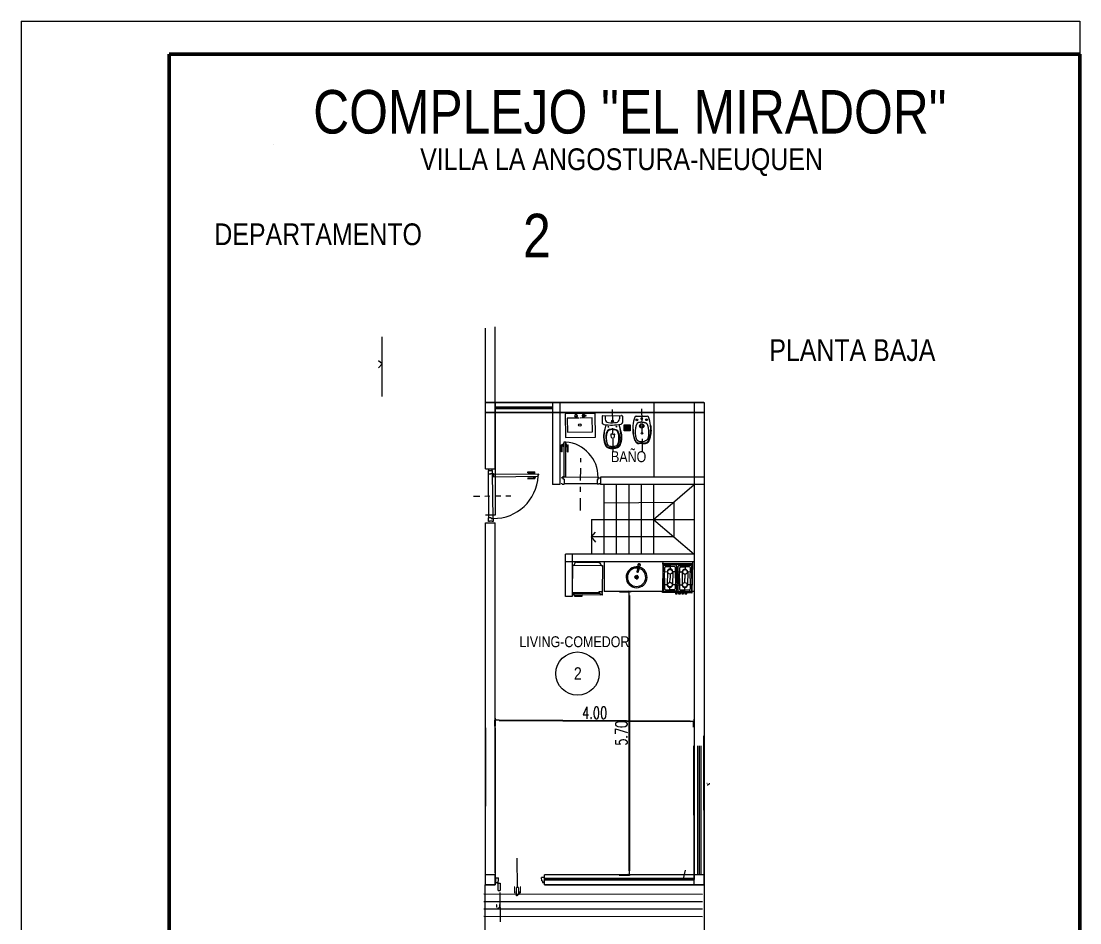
# Model space of a CAD drawing. Header units: millimetres. Extents: x 4525 to 9082, y 179 to 563.
# Drawn here: x 5204.74 to 5226.04, y 500.74 to 518.87 of the extents above; entities that cross this region are included whole.
import ezdxf

# ---------------------------------------------------------------- set-up
doc = ezdxf.new("R2010")
doc.units = ezdxf.units.MM
doc.header["$LTSCALE"] = 100
doc.linetypes.add('ACAD_ISO04W100', pattern=[30, 24, -3, 0, -3])
doc.linetypes.add('DASHDOT2', pattern=[0.5, 0.25, -0.125, 0, -0.125])
doc.layers.get('DEFPOINTS').update_dxf_attribs({"lineweight": 5})
for name, color, linetype, lineweight in [('000-Ejes', 251, 'ACAD_ISO04W100', 5), ('003-Equipamiento', 251, 'Continuous', 9), ('004-Carpinterias', 1, 'Continuous', 18), ('004-Carpinterias Puertas', 1, 'Continuous', 13), ('005-Sanitarios', 1, 'Continuous', 18), ('006-Cotas parciales', 7, 'Continuous', 5), ('A01-Barrido', 250, 'Continuous', 5), ('A01-Carpinterias', 1, 'Continuous', 18), ('E02-Columnas texto', 1, 'Continuous', 9), ('EQ-cocinas', 24, 'Continuous', 18), ('HATCH MUROS', 251, 'Continuous', 9), ('LINEA', 8, 'Continuous', 5), ('SANIT', 12, 'Continuous', 13), ('SANIT-INT', 11, 'Continuous', 5)]:
    doc.layers.add(name, color=color, linetype=linetype, lineweight=lineweight)
doc.layers.add('CONT-MNR', color=47, linetype='Continuous')
doc.styles.add('AREAL', font='ARIALN.TTF')
doc.styles.add('COTAS', font='ROMANS.shx', dxfattribs={"width": 0.7})
doc.dimstyles.new('COTA40', dxfattribs={"dimscale": 0.4, "dimtxt": 0.3, "dimasz": 0.2, "dimexe": 0, "dimexo": 0, "dimgap": 0.09, "dimtad": 1, "dimzin": 0, "dimdsep": 46, "dimtxsty": 'COTAS', "dimblk1": 'COTA_N', "dimblk2": 'COTA_N', "dimsah": 1, "dimcen": 0.1, "dimclrd": 1, "dimclre": 8, "dimclrt": 5, "dimaunit": 1, "dimadec": 3, "dimazin": 0, "dimtfac": 1, "dimtix": 1, "dimtmove": 2, "dimatfit": 3, "dimldrblk": 'COTA_N', "dimfxl": 0, "dimtolj": 1, "dimtzin": 0, "dimarcsym": 0})

# ---------------------------------------------------------------- blocks, each defined once
blk = doc.blocks.new('PUERTA 1.04 0.90 PT')
at = {"layer": '000-Ejes', "linetype": 'DASHDOT2', "ltscale": 0.005}
blk.add_line((804.584, 1061.02), (803.739, 1061.02), dxfattribs=at)
at = {"layer": '004-Carpinterias', "color": 1, "linetype": 'Continuous'}
for p, q in [((803.266, 1060.606), (803.266, 1060.591)), ((803.281, 1060.606), (803.266, 1060.606)), ((803.266, 1060.606), (803.266, 1060.591)), ((803.281, 1060.633), (803.281, 1060.606)), ((803.331, 1060.633), (803.331, 1060.643)), ((803.379, 1060.643), (803.331, 1060.643)), ((803.331, 1060.591), (803.331, 1060.581)), ((803.379, 1060.581), (803.331, 1060.581)), ((803.486, 1060.681), (803.346, 1060.681)), ((803.346, 1060.663), (803.346, 1060.681)), ((803.486, 1060.663), (803.346, 1060.663)), ((803.346, 1060.561), (803.346, 1060.543)), ((803.486, 1060.561), (803.346, 1060.561)), ((803.486, 1060.543), (803.346, 1060.543)), ((803.379, 1060.633), (803.379, 1060.643)), ((803.379, 1060.591), (803.379, 1060.581)), ((803.486, 1060.663), (803.486, 1060.681)), ((803.486, 1060.561), (803.486, 1060.543))]:
    blk.add_line(p, q, dxfattribs=at)
at = {"layer": '004-Carpinterias', "linetype": 'Continuous'}
for p, q in [((803.266, 1060.591), (804.181, 1060.591)), ((804.181, 1060.633), (803.281, 1060.633))]:
    blk.add_line(p, q, dxfattribs=at)
at = {"layer": '004-Carpinterias', "ltscale": 0.01, "const_width": 0.02}
for points in [[(803.486, 1060.672), (803.346, 1060.672)], [(803.486, 1060.552), (803.346, 1060.552)]]:
    blk.add_lwpolyline(points, dxfattribs=at)
at = {"layer": 'A01-Barrido', "linetype": 'Continuous'}
for p, q in [((804.197, 1061.473), (804.196, 1060.568)), ((804.286, 1060.583), (804.287, 1061.458))]:
    blk.add_line(p, q, dxfattribs=at)
for points in [[(804.181, 1060.578), (804.181, 1060.613), (804.186, 1060.613), (804.186, 1060.58)], [(804.194, 1060.573), (804.226, 1060.573), (804.226, 1060.568), (804.192, 1060.568)]]:
    blk.add_lwpolyline(points, dxfattribs=at)
blk.add_circle((804.186, 1060.573), 0.0075, dxfattribs=at)
blk.add_arc((804.177, 1060.575), 0.898, 88.7484, 176.2981, dxfattribs=at)
at = {"layer": 'A01-Carpinterias', "linetype": 'Continuous'}
for p, q in [((804.197, 1061.473), (804.197, 1061.533)), ((804.197, 1061.533), (804.217, 1061.533)), ((804.237, 1061.473), (804.197, 1061.473)), ((804.217, 1061.528), (804.217, 1061.533)), ((804.217, 1061.528), (804.267, 1061.528)), ((804.237, 1061.458), (804.237, 1061.473)), ((804.237, 1061.458), (804.287, 1061.458)), ((804.267, 1061.533), (804.267, 1061.528)), ((804.267, 1061.533), (804.287, 1061.533)), ((804.287, 1061.533), (804.287, 1061.458)), ((804.287, 1061.533), (804.287, 1061.533)), ((804.181, 1060.591), (804.181, 1060.633)), ((804.196, 1060.568), (804.196, 1060.548)), ((804.236, 1060.568), (804.196, 1060.568)), ((804.196, 1060.548), (804.196, 1060.508)), ((804.196, 1060.548), (804.196, 1060.548)), ((804.217, 1060.513), (804.217, 1060.508)), ((804.217, 1060.513), (804.267, 1060.513)), ((804.236, 1060.583), (804.286, 1060.583)), ((804.236, 1060.583), (804.236, 1060.568)), ((804.267, 1060.508), (804.267, 1060.513)), ((804.286, 1060.508), (804.286, 1060.583)), ((804.196, 1060.508), (804.206, 1060.508)), ((804.196, 1060.508), (804.217, 1060.508)), ((804.267, 1060.508), (804.286, 1060.508)), ((804.286, 1060.508), (804.276, 1060.508))]:
    blk.add_line(p, q, dxfattribs=at)
blk = doc.blocks.new('INOD-MONACO-AP-PLANTA-CON-DPTO')
at = {"layer": 'SANIT'}
for p, q in [((-0.188, 0), (0.188, 0)), ((-0.204, -0.015), (-0.204, -0.142)), ((-0.174, -0.172), (-0.197, -0.156)), ((-0.13, -0.179), (-0.156, -0.27)), ((0.127, -0.18), (0.152, -0.27)), ((0.174, -0.172), (0.197, -0.156)), ((0.204, -0.015), (0.204, -0.142))]:
    blk.add_line(p, q, dxfattribs=at)
for points in [[(-0.104, -0.3, 0.02892), (-0.111, -0.31, 0.156998), (-0.133, -0.488, 0.072829), (-0.105, -0.587, 0.204333), (-0.084, -0.607, 0.080392), (-0.002, -0.622)], [(-0.002, -0.27, 0.121524), (-0.085, -0.286, 0.060693)], [(-0.002, -0.27, -0.121524), (0.081, -0.286, -0.060693)], [(0.099, -0.3, -0.02892), (0.107, -0.31, -0.156998), (0.129, -0.488, -0.072829), (0.101, -0.587, -0.204333), (0.08, -0.607, -0.080392), (-0.002, -0.622)], [(-0.124, -0.609, 0.122968), (-0.091, -0.634, 0.092568), (-0.002, -0.647, 0.093376)], [(0.12, -0.609, -0.122968), (0.087, -0.634, -0.092568), (-0.002, -0.647, -0.093376)]]:
    blk.add_lwpolyline(points, format="xyb", dxfattribs=at)
for centre, radius, start, end in [((-0.189, -0.017), 0.0168, 83.451, 131.9108), ((0.189, -0.017), 0.0168, 48.0892, 96.549), ((-0.188, -0.015), 0.017, 140.4696, 180), ((-0.188, -0.142), 0.017, 180, 235.4915), ((-0.165, -0.158), 0.017, 235.4915, 261.4564), ((0, 0.94), 1.127, 261.4564, 278.5436), ((0.165, -0.158), 0.017, 278.5436, 304.5085), ((0.188, -0.142), 0.017, 304.5085, 0), ((0.188, -0.015), 0.017, 0, 39.5304), ((0.107, -0.415), 0.285, 170.2891, 184.611), ((0.408, -0.421), 0.583, 165.0356, 174.6982), ((-0.061, -0.336), 0.0558, 115.8294, 139.7492), ((0.057, -0.336), 0.0558, 40.2508, 64.1706), ((-0.412, -0.421), 0.583, 5.3018, 14.9644), ((-0.111, -0.415), 0.285, 357.2885, 9.7109), ((0.245, -0.406), 0.422, 184.3014, 206.071), ((-0.025, -0.535), 0.123, 207.5391, 216.6672), ((0.021, -0.535), 0.123, 323.3328, 332.4609), ((-0.249, -0.406), 0.422, 333.929, 356.9789)]:
    blk.add_arc(centre, radius, start, end, dxfattribs=at)
at = {"layer": 'SANIT-INT'}
for p, q in [((-0.145, 0), (-0.145, -0.067)), ((0.145, 0), (0.145, -0.067)), ((0.002, -0.368), (-0.034, -0.369)), ((0.002, -0.368), (0.037, -0.369))]:
    blk.add_line(p, q, dxfattribs=at)
for points in [[(-0.156, -0.27, 0.058031), (-0.185, -0.429, 0.099768), (-0.142, -0.607, 0.155256), (-0.096, -0.647, 0.093906), (-0.002, -0.66, 0.093906)], [(-0.003, -0.279, 0.08742), (-0.06, -0.286, 0.121524)], [(0.152, -0.27, -0.058031), (0.181, -0.429, -0.099768), (0.138, -0.607, -0.155256), (0.092, -0.647, -0.093906), (-0.002, -0.66, -0.093906)], [(-0.002, -0.279, -0.08742), (0.056, -0.286, -0.121524)]]:
    blk.add_lwpolyline(points, format="xyb", dxfattribs=at)
for centre, radius in [((0, -0.11), 0.02), ((-0.082, -0.221), 0.00743), ((0.078, -0.221), 0.00743)]:
    blk.add_circle(centre, radius, dxfattribs=at)
for centre, radius, start, end in [((-0.075, -0.067), 0.07, 180, 265.7397), ((0, 0.94), 1.08, 265.7397, 274.2603), ((0.075, -0.067), 0.07, 274.2603, 0), ((0.219, -0.443), 0.35, 174.9532, 203.9732), ((0.162, -0.448), 0.293, 156.8405, 172.9203), ((-0.036, -0.358), 0.0764, 108.7508, 160.6658), ((-0.034, -0.374), 0.005, 91.9734, 179.8282), ((0.152, -0.375), 0.191, 179.8282, 196.8593), ((-0.149, -0.375), 0.191, 343.1407, 0.1718), ((0.037, -0.374), 0.005, 0.1718, 88.0266), ((0.032, -0.358), 0.0764, 19.3342, 71.2492), ((-0.223, -0.443), 0.35, 336.0268, 5.0468), ((-0.166, -0.448), 0.293, 7.0797, 23.1595), ((-0.071, -0.572), 0.0321, 203.9732, 250.1669), ((0.005, -0.362), 0.255, 250.1669, 268.5519), ((-0.019, -0.427), 0.0118, 196.8593, 200.5908), ((0.002, -0.419), 0.0346, 200.5908, 269.6445), ((-0.009, -0.362), 0.255, 271.4481, 289.8331), ((0.001, -0.419), 0.0346, 270.3555, 339.4092), ((0.023, -0.427), 0.0118, 339.4092, 343.1407), ((0.067, -0.572), 0.0321, 289.8331, 336.0268)]:
    blk.add_arc(centre, radius, start, end, dxfattribs=at)
blk = doc.blocks.new('BIDE-MONACO-PLANTA')
at = {"layer": 'SANIT'}
blk.add_line((-0.113, 0), (0.113, 0), dxfattribs=at)
for points in [[(-0.14, -0.477), (-0.141, -0.475), (-0.142, -0.472), (-0.143, -0.469), (-0.144, -0.465), (-0.145, -0.462), (-0.146, -0.459), (-0.147, -0.456), (-0.148, -0.452), (-0.149, -0.449), (-0.15, -0.446), (-0.15, -0.443), (-0.151, -0.44), (-0.152, -0.436), (-0.153, -0.433), (-0.154, -0.43), (-0.155, -0.427), (-0.156, -0.423), (-0.156, -0.42), (-0.157, -0.417), (-0.158, -0.414), (-0.159, -0.41), (-0.16, -0.407), (-0.161, -0.404), (-0.161, -0.401), (-0.162, -0.397), (-0.163, -0.394), (-0.164, -0.391), (-0.164, -0.388), (-0.165, -0.385), (-0.166, -0.381), (-0.167, -0.378), (-0.167, -0.375), (-0.168, -0.372), (-0.169, -0.368), (-0.169, -0.365), (-0.17, -0.362), (-0.17, -0.359), (-0.171, -0.356), (-0.172, -0.352), (-0.172, -0.349), (-0.173, -0.346), (-0.173, -0.344)], [(0.14, -0.477), (0.141, -0.475), (0.142, -0.472), (0.143, -0.469), (0.144, -0.465), (0.145, -0.462), (0.146, -0.459), (0.147, -0.456), (0.148, -0.453), (0.148, -0.449), (0.149, -0.446), (0.15, -0.443), (0.151, -0.44), (0.152, -0.436), (0.153, -0.433), (0.154, -0.43), (0.154, -0.427), (0.155, -0.423), (0.156, -0.42), (0.157, -0.417), (0.158, -0.414), (0.159, -0.41), (0.16, -0.407), (0.16, -0.404), (0.161, -0.401), (0.162, -0.398), (0.163, -0.394), (0.163, -0.391), (0.164, -0.388), (0.165, -0.385), (0.166, -0.381), (0.166, -0.378), (0.167, -0.375), (0.168, -0.372), (0.168, -0.369), (0.169, -0.365), (0.17, -0.362), (0.17, -0.359), (0.171, -0.356), (0.171, -0.353), (0.172, -0.349), (0.172, -0.346), (0.173, -0.344)], [(0, -0.541), (-0.044, -0.54), (-0.048, -0.54), (-0.051, -0.539), (-0.054, -0.539), (-0.057, -0.539)], [(0, -0.541), (0.044, -0.54), (0.047, -0.54), (0.051, -0.539), (0.054, -0.539), (0.057, -0.539)], [(0, -0.541), (0, -0.541)], [(0, -0.541), (0, -0.541)]]:
    blk.add_lwpolyline(points, dxfattribs=at)
for centre, radius, start, end in [((-0.113, -0.027), 0.0267, 89.9746, 160.7192), ((0.636, -0.288), 0.82, 160.7445, 172.7215), ((1.187, -0.228), 1.365, 179.1204, 182.2097), ((0.113, -0.027), 0.0267, 19.2555, 90), ((-0.636, -0.288), 0.82, 7.2785, 19.2555), ((-0.985, -0.224), 1.163, 357.2424, 1.9588), ((1.187, -0.221), 1.365, 182.5037, 185.1806), ((-1.187, -0.22), 1.365, 354.7941, 357.4709), ((-0.022, -0.432), 0.126, 201.0557, 217.1205), ((-0.058, -0.455), 0.0844, 219.519, 265.0728), ((-0.05, -0.408), 0.131, 263.6264, 267.3039), ((0.05, -0.408), 0.131, 272.6707, 276.3482), ((0.058, -0.455), 0.0844, 274.9018, 320.4556), ((0.022, -0.432), 0.126, 322.8542, 338.9189)]:
    blk.add_arc(centre, radius, start, end, dxfattribs=at)
at = {"layer": 'SANIT-INT'}
for points in [[(0, -0.122), (-0.013, -0.122), (-0.025, -0.122), (-0.034, -0.123), (-0.042, -0.124), (-0.048, -0.125), (-0.053, -0.125), (-0.057, -0.126), (-0.061, -0.127), (-0.064, -0.128), (-0.067, -0.128), (-0.069, -0.129), (-0.071, -0.13), (-0.073, -0.13), (-0.074, -0.131), (-0.076, -0.132), (-0.077, -0.132), (-0.078, -0.133), (-0.079, -0.134), (-0.08, -0.134), (-0.081, -0.135), (-0.083, -0.136), (-0.083, -0.136), (-0.084, -0.137), (-0.085, -0.138), (-0.086, -0.138), (-0.087, -0.139), (-0.088, -0.14), (-0.088, -0.14), (-0.089, -0.141), (-0.09, -0.142), (-0.091, -0.142), (-0.091, -0.143), (-0.092, -0.143), (-0.092, -0.144), (-0.093, -0.145), (-0.094, -0.146), (-0.094, -0.146), (-0.095, -0.147), (-0.096, -0.148), (-0.097, -0.149), (-0.097, -0.15), (-0.098, -0.151), (-0.099, -0.152), (-0.1, -0.153), (-0.101, -0.155), (-0.102, -0.156), (-0.102, -0.157), (-0.103, -0.158), (-0.104, -0.16), (-0.105, -0.161), (-0.105, -0.162), (-0.106, -0.164), (-0.107, -0.165), (-0.107, -0.166), (-0.108, -0.168), (-0.109, -0.169), (-0.109, -0.17), (-0.11, -0.171), (-0.11, -0.173), (-0.111, -0.174), (-0.112, -0.175), (-0.112, -0.177), (-0.113, -0.178), (-0.113, -0.179), (-0.114, -0.181), (-0.114, -0.182), (-0.115, -0.183), (-0.115, -0.185), (-0.116, -0.186), (-0.116, -0.188), (-0.117, -0.19), (-0.117, -0.191), (-0.118, -0.193), (-0.118, -0.196), (-0.119, -0.198), (-0.12, -0.2), (-0.12, -0.203), (-0.121, -0.205), (-0.121, -0.208), (-0.122, -0.21), (-0.123, -0.213), (-0.123, -0.216), (-0.124, -0.218), (-0.124, -0.221), (-0.125, -0.223), (-0.125, -0.226), (-0.126, -0.229), (-0.126, -0.231), (-0.127, -0.234), (-0.127, -0.236), (-0.128, -0.239), (-0.128, -0.242), (-0.129, -0.244), (-0.129, -0.247), (-0.129, -0.249), (-0.13, -0.252), (-0.13, -0.255), (-0.13, -0.257), (-0.131, -0.26), (-0.131, -0.261)], [(0, -0.122), (0.013, -0.122), (0.025, -0.122), (0.034, -0.123), (0.042, -0.124), (0.048, -0.125), (0.053, -0.125), (0.057, -0.126), (0.061, -0.127), (0.064, -0.128), (0.067, -0.128), (0.069, -0.129), (0.071, -0.13), (0.073, -0.131), (0.074, -0.131), (0.076, -0.132), (0.077, -0.132), (0.078, -0.133), (0.079, -0.134), (0.08, -0.134), (0.081, -0.135), (0.082, -0.136), (0.083, -0.136), (0.084, -0.137), (0.085, -0.138), (0.086, -0.138), (0.087, -0.139), (0.088, -0.14), (0.088, -0.14), (0.089, -0.141), (0.09, -0.142), (0.09, -0.142), (0.091, -0.143), (0.092, -0.144), (0.092, -0.144), (0.093, -0.145), (0.094, -0.146), (0.094, -0.146), (0.095, -0.147), (0.096, -0.148), (0.097, -0.149), (0.097, -0.15), (0.098, -0.151), (0.099, -0.152), (0.1, -0.153), (0.101, -0.155), (0.101, -0.156), (0.102, -0.157), (0.103, -0.158), (0.104, -0.16), (0.105, -0.161), (0.105, -0.162), (0.106, -0.164), (0.107, -0.165), (0.107, -0.166), (0.108, -0.168), (0.109, -0.169), (0.109, -0.17), (0.11, -0.171), (0.11, -0.173), (0.111, -0.174), (0.112, -0.175), (0.112, -0.177), (0.113, -0.178), (0.113, -0.179), (0.114, -0.181), (0.114, -0.182), (0.115, -0.183), (0.115, -0.185), (0.116, -0.186), (0.116, -0.188), (0.117, -0.19), (0.117, -0.191), (0.118, -0.193), (0.118, -0.196), (0.119, -0.198), (0.12, -0.2), (0.12, -0.203), (0.121, -0.205), (0.121, -0.208), (0.122, -0.211), (0.123, -0.213), (0.123, -0.216), (0.124, -0.218), (0.124, -0.221), (0.125, -0.224), (0.125, -0.226), (0.126, -0.229), (0.126, -0.231), (0.127, -0.234), (0.127, -0.237), (0.128, -0.239), (0.128, -0.242), (0.128, -0.244), (0.129, -0.247), (0.129, -0.25), (0.13, -0.252), (0.13, -0.255), (0.13, -0.257), (0.131, -0.26), (0.131, -0.261)], [(-0.13, -0.255), (-0.134, -0.281), (-0.134, -0.282), (-0.134, -0.284), (-0.134, -0.285), (-0.134, -0.287), (-0.134, -0.289), (-0.134, -0.291), (-0.134, -0.293), (-0.135, -0.295), (-0.135, -0.297), (-0.135, -0.3), (-0.135, -0.302), (-0.135, -0.305), (-0.135, -0.307), (-0.135, -0.31), (-0.135, -0.313), (-0.135, -0.315), (-0.135, -0.318), (-0.135, -0.32), (-0.135, -0.323), (-0.135, -0.326), (-0.135, -0.328), (-0.135, -0.331), (-0.135, -0.334), (-0.135, -0.336), (-0.135, -0.339), (-0.135, -0.341), (-0.134, -0.344), (-0.134, -0.347), (-0.134, -0.349), (-0.134, -0.352), (-0.134, -0.354), (-0.134, -0.357), (-0.134, -0.36), (-0.134, -0.362), (-0.134, -0.365), (-0.134, -0.367), (-0.133, -0.37), (-0.133, -0.373), (-0.133, -0.375), (-0.133, -0.378), (-0.132, -0.38), (-0.132, -0.383), (-0.132, -0.386), (-0.132, -0.388), (-0.131, -0.391), (-0.131, -0.393), (-0.13, -0.396), (-0.13, -0.399), (-0.13, -0.401), (-0.129, -0.404), (-0.129, -0.406), (-0.128, -0.409), (-0.128, -0.412), (-0.127, -0.414), (-0.127, -0.417), (-0.126, -0.419), (-0.126, -0.422), (-0.125, -0.424), (-0.125, -0.426), (-0.124, -0.429), (-0.124, -0.431), (-0.123, -0.432), (-0.123, -0.434), (-0.122, -0.436), (-0.122, -0.437), (-0.121, -0.439), (-0.121, -0.44), (-0.121, -0.441), (-0.12, -0.443), (-0.12, -0.444), (-0.119, -0.445), (-0.119, -0.447), (-0.118, -0.448), (-0.118, -0.449), (-0.117, -0.451), (-0.117, -0.452), (-0.116, -0.453), (-0.116, -0.454), (-0.115, -0.456), (-0.114, -0.457), (-0.114, -0.458), (-0.113, -0.46), (-0.113, -0.461), (-0.112, -0.462), (-0.111, -0.464), (-0.11, -0.465), (-0.11, -0.466), (-0.109, -0.467), (-0.108, -0.469), (-0.107, -0.47), (-0.107, -0.471), (-0.106, -0.473), (-0.105, -0.474), (-0.104, -0.475), (-0.103, -0.477), (-0.102, -0.478), (-0.101, -0.479), (-0.099, -0.48), (-0.098, -0.482), (-0.097, -0.483), (-0.095, -0.484), (-0.094, -0.486), (-0.092, -0.487), (-0.09, -0.488), (-0.088, -0.49), (-0.085, -0.491), (-0.082, -0.493), (-0.079, -0.494), (-0.075, -0.496), (-0.071, -0.497), (-0.065, -0.499), (-0.064, -0.499)], [(0.13, -0.255), (0.133, -0.281), (0.134, -0.283), (0.134, -0.284), (0.134, -0.285), (0.134, -0.287), (0.134, -0.289), (0.134, -0.291), (0.134, -0.293), (0.134, -0.295), (0.135, -0.297), (0.135, -0.3), (0.135, -0.302), (0.135, -0.305), (0.135, -0.308), (0.135, -0.31), (0.135, -0.313), (0.135, -0.315), (0.135, -0.318), (0.135, -0.321), (0.135, -0.323), (0.135, -0.326), (0.135, -0.328), (0.135, -0.331), (0.135, -0.334), (0.134, -0.336), (0.134, -0.339), (0.134, -0.341), (0.134, -0.344), (0.134, -0.347), (0.134, -0.349), (0.134, -0.352), (0.134, -0.354), (0.134, -0.357), (0.134, -0.36), (0.134, -0.362), (0.134, -0.365), (0.133, -0.367), (0.133, -0.37), (0.133, -0.373), (0.133, -0.375), (0.133, -0.378), (0.132, -0.38), (0.132, -0.383), (0.132, -0.386), (0.131, -0.388), (0.131, -0.391), (0.131, -0.393), (0.13, -0.396), (0.13, -0.399), (0.129, -0.401), (0.129, -0.404), (0.129, -0.406), (0.128, -0.409), (0.128, -0.412), (0.127, -0.414), (0.127, -0.417), (0.126, -0.419), (0.126, -0.422), (0.125, -0.424), (0.124, -0.426), (0.124, -0.429), (0.123, -0.431), (0.123, -0.433), (0.122, -0.434), (0.122, -0.436), (0.122, -0.437), (0.121, -0.439), (0.121, -0.44), (0.12, -0.442), (0.12, -0.443), (0.119, -0.444), (0.119, -0.445), (0.119, -0.447), (0.118, -0.448), (0.118, -0.449), (0.117, -0.451), (0.117, -0.452), (0.116, -0.453), (0.115, -0.455), (0.115, -0.456), (0.114, -0.457), (0.114, -0.458), (0.113, -0.46), (0.112, -0.461), (0.112, -0.462), (0.111, -0.464), (0.11, -0.465), (0.11, -0.466), (0.109, -0.468), (0.108, -0.469), (0.107, -0.47), (0.106, -0.471), (0.105, -0.473), (0.105, -0.474), (0.104, -0.475), (0.103, -0.477), (0.101, -0.478), (0.1, -0.479), (0.099, -0.481), (0.098, -0.482), (0.097, -0.483), (0.095, -0.484), (0.094, -0.486), (0.092, -0.487), (0.09, -0.488), (0.088, -0.49), (0.085, -0.491), (0.082, -0.493), (0.079, -0.494), (0.075, -0.496), (0.07, -0.497), (0.065, -0.499), (0.063, -0.499)], [(0, -0.55), (-0.008, -0.55), (-0.015, -0.55), (-0.022, -0.549), (-0.027, -0.549), (-0.032, -0.549), (-0.036, -0.549), (-0.04, -0.549), (-0.044, -0.549), (-0.048, -0.549), (-0.051, -0.549), (-0.054, -0.549), (-0.057, -0.549)], [(0, -0.55), (0.008, -0.55), (0.015, -0.55), (0.021, -0.549), (0.027, -0.549), (0.032, -0.549), (0.036, -0.549), (0.04, -0.549), (0.044, -0.549), (0.047, -0.549), (0.051, -0.549), (0.054, -0.549), (0.057, -0.549)]]:
    blk.add_lwpolyline(points, dxfattribs=at)
for centre, radius in [((-0.097, -0.073), 0.0182), ((0, -0.195), 0.0437), ((0, -0.195), 0.0229), ((0, -0.052), 0.0172), ((0.097, -0.073), 0.0182), ((0, -0.344), 0.0151)]:
    blk.add_circle(centre, radius, dxfattribs=at)
for centre, radius, start, end in [((-0.054, -0.459), 0.0941, 195.0663, 210.9763), ((-0.058, -0.455), 0.0938, 214.5877, 265.0728), ((-0.05, -0.408), 0.141, 263.6264, 267.3039), ((0, -0.277), 0.232, 253.6948, 269.9596), ((0, -0.277), 0.232, 270.015, 286.2798), ((0.05, -0.408), 0.141, 272.6707, 276.3482), ((0.058, -0.455), 0.0938, 274.9018, 325.387), ((-0.018, -0.426), 0.174, 331.8708, 340.547)]:
    blk.add_arc(centre, radius, start, end, dxfattribs=at)
for points in [[(-0.178, -0.184), (-0.184, -0.295), (-0.183, -0.316), (-0.179, -0.352), (-0.173, -0.381), (-0.167, -0.407), (-0.157, -0.446), (-0.146, -0.484)], [(0.178, -0.184), (0.184, -0.295), (0.183, -0.316), (0.179, -0.352), (0.173, -0.381), (0.167, -0.407), (0.157, -0.446), (0.146, -0.484)]]:
    blk.add_spline(points, degree=3, dxfattribs=at)
blk = doc.blocks.new('REJILLA')
at = {"layer": 'SANIT-INT', "linetype": 'Continuous'}
for p, q in [((-0.06, -0.06), (-0.06, 0.06)), ((-0.06, 0.06), (0.06, 0.06)), ((-0.06, -0.06), (0.06, 0.06)), ((-0.06, 0.06), (0.06, -0.06)), ((-0.047, 0.016), (-0.047, -0.016)), ((-0.035, 0.036), (-0.035, -0.036)), ((-0.022, 0.045), (-0.022, -0.045)), ((-0.01, 0.049), (-0.01, -0.049)), ((0.003, 0.05), (0.003, -0.05)), ((0.015, 0.048), (0.015, -0.048)), ((0.028, 0.042), (0.028, -0.042)), ((0.04, 0.03), (0.04, -0.03)), ((0.06, 0.06), (0.06, -0.06)), ((0.06, -0.06), (-0.06, -0.06))]:
    blk.add_line(p, q, dxfattribs=at)
for radius in [0.06, 0.05]:
    blk.add_circle((0, 0), radius, dxfattribs=at)
blk = doc.blocks.new('MONACO COMPLETO')
at = {"layer": '000-Ejes', "linetype": 'DASHDOT2', "ltscale": 0.01}
for p, q in [((-0.127, 0.59), (0.765, 0.59)), ((-0.127, 0), (0.765, 0))]:
    blk.add_line(p, q, dxfattribs=at)
at = {"layer": '004-Carpinterias', "ltscale": 0.01, "rotation": 90}
blk.add_blockref('INOD-MONACO-AP-PLANTA-CON-DPTO', (0, 0), dxfattribs=at)
at = {"layer": '005-Sanitarios', "rotation": 90}
blk.add_blockref('REJILLA', (0.25, 0.295), dxfattribs=at)
at = {"layer": 'LINEA', "ltscale": 0.01, "rotation": 90}
blk.add_blockref('BIDE-MONACO-PLANTA', (0.02, 0.59), dxfattribs=at)
blk = doc.blocks.new('PUERTA 0.70 DURLOCK')
at = {"layer": '000-Ejes', "linetype": 'DASHDOT2', "ltscale": 0.01}
blk.add_line((0.38, -0.647), (0.38, 0.407), dxfattribs=at)
at = {"layer": '004-Carpinterias', "linetype": 'Continuous'}
for p, q in [((0.009, 0.675), (-0.009, 0.675)), ((-0.009, 0.535), (-0.009, 0.675)), ((0.009, 0.535), (0.009, 0.675)), ((0.039, 0.69), (0.029, 0.69)), ((0.029, 0.642), (0.029, 0.69)), ((0.039, 0.642), (0.029, 0.642)), ((0.081, 0.69), (0.091, 0.69)), ((0.081, 0.642), (0.091, 0.642)), ((0.091, 0.642), (0.091, 0.69)), ((0.111, 0.675), (0.129, 0.675)), ((0.111, 0.535), (0.111, 0.675)), ((0.129, 0.535), (0.129, 0.675)), ((0.009, 0.535), (-0.009, 0.535)), ((0.111, 0.535), (0.129, 0.535)), ((0.01, 0.01), (0, 0.01)), ((0, 0), (0, 0.01)), ((0.03, 0.02), (0.01, 0.02)), ((0.01, 0.01), (0.01, 0.02)), ((0.03, -0.02), (0.03, 0.02)), ((0.73, 0.02), (0.75, 0.02)), ((0.73, -0.02), (0.73, 0.02)), ((0.75, 0.01), (0.75, 0.02)), ((0.75, 0.01), (0.76, 0.01)), ((0.76, 0), (0.76, 0.01)), ((0, -0.11), (0, -0.1)), ((0, -0.11), (0.01, -0.11)), ((0.01, -0.11), (0.01, -0.12)), ((0.01, -0.12), (0.045, -0.12)), ((0.045, -0.02), (0.03, -0.02)), ((0.045, -0.02), (0.045, -0.12)), ((0.715, -0.02), (0.715, -0.12)), ((0.715, -0.02), (0.73, -0.02)), ((0.75, -0.12), (0.715, -0.12)), ((0.76, -0.11), (0.75, -0.11)), ((0.75, -0.11), (0.75, -0.12)), ((0.76, -0.11), (0.76, -0.1))]:
    blk.add_line(p, q, dxfattribs=at)
at = {"layer": '004-Carpinterias', "ltscale": 0.01, "const_width": 0.02}
for points in [[(0, 0.535), (0, 0.675)], [(0.122, 0.535), (0.12, 0.675)]]:
    blk.add_lwpolyline(points, dxfattribs=at)
at = {"layer": '004-Carpinterias', "linetype": 'Continuous'}
blk.add_lwpolyline([(0.039, 0.729), (0.039, 0.029), (0.081, 0.029), (0.081, 0.729)], close=True, dxfattribs=at)
at = {"layer": 'A01-Barrido', "linetype": 'Continuous'}
for p, q in [((0.73, 0.02), (0.03, 0.02)), ((0.715, -0.11), (0.045, -0.11))]:
    blk.add_line(p, q, dxfattribs=at)
blk.add_circle((0.032, 0.028), 0.0075, dxfattribs=at)
blk.add_arc((0.023, 0.024), 0.707, 359.6656, 85.2747, dxfattribs=at)
blk = doc.blocks.new('Hela1')
at = {"layer": 'SANIT'}
for p, q in [((-0.22, 0), (0.22, 0)), ((-0.3, -0.61), (-0.3, -0.06)), ((-0.3, -0.06), (-0.27, -0.06)), ((-0.27, -0.06), (-0.27, -0.05)), ((-0.27, -0.06), (0.27, -0.06)), ((0.27, -0.05), (0.27, -0.06)), ((0.27, -0.06), (0.3, -0.06)), ((0.3, -0.06), (0.3, -0.61)), ((-0.3, -0.61), (-0.29, -0.61)), ((-0.29, -0.63), (-0.3, -0.63)), ((-0.3, -0.63), (-0.3, -0.66)), ((-0.29, -0.61), (-0.29, -0.63)), ((0.29, -0.61), (0.29, -0.63)), ((0.29, -0.61), (0.3, -0.61)), ((0.3, -0.63), (0.29, -0.63)), ((0.3, -0.63), (0.3, -0.66)), ((-0.255, -0.66), (-0.3, -0.66)), ((-0.255, -0.69), (-0.255, -0.66)), ((-0.255, -0.69), (-0.105, -0.69)), ((-0.105, -0.69), (-0.105, -0.66)), ((0.3, -0.66), (-0.105, -0.66))]:
    blk.add_line(p, q, dxfattribs=at)
for centre, start, end in [((-0.22, -0.05), 90, 180), ((0.22, -0.05), 0, 90)]:
    blk.add_arc(centre, 0.05, start, end, dxfattribs=at)
at = {"layer": 'SANIT-INT'}
for p, q in [((-0.29, -0.61), (0.24, -0.61)), ((-0.29, -0.63), (0.26, -0.63)), ((0.24, -0.61), (0.24, -0.585)), ((0.24, -0.585), (0.29, -0.585)), ((0.29, -0.66), (0.24, -0.61)), ((0.29, -0.585), (0.29, -0.61)), ((0.29, -0.63), (0.29, -0.66)), ((-0.255, -0.66), (-0.105, -0.66))]:
    blk.add_line(p, q, dxfattribs=at)
blk = doc.blocks.new('Anaf1')
at = {"layer": 'SANIT', "linetype": 'ByBlock'}
for p, q in [((-0.295, 0), (0.295, 0)), ((-0.295, -0.05), (-0.295, 0)), ((0.295, 0), (0.295, -0.625)), ((-0.295, -0.05), (-0.295, -0.616)), ((-0.286, -0.333), (-0.286, -0.092)), ((-0.266, -0.072), (-0.15, -0.072)), ((-0.034, -0.072), (-0.15, -0.072)), ((-0.014, -0.333), (-0.014, -0.092)), ((0.014, -0.333), (0.014, -0.092)), ((0.034, -0.072), (0.15, -0.072)), ((0.266, -0.072), (0.15, -0.072)), ((0.286, -0.333), (0.286, -0.092)), ((-0.286, -0.333), (-0.286, -0.574)), ((-0.014, -0.333), (-0.014, -0.574)), ((0.014, -0.333), (0.014, -0.574)), ((0.286, -0.333), (0.286, -0.574)), ((-0.295, -0.625), (-0.295, -0.616)), ((-0.035, -0.625), (-0.295, -0.625)), ((-0.266, -0.594), (-0.15, -0.594)), ((-0.034, -0.594), (-0.15, -0.594)), ((-0.035, -0.625), (-0.035, -0.643)), ((0.001, -0.643), (0.001, -0.625)), ((0.028, -0.625), (0.001, -0.625)), ((0.028, -0.625), (0.028, -0.643)), ((0.034, -0.594), (0.15, -0.594)), ((0.064, -0.643), (0.064, -0.625)), ((0.091, -0.625), (0.064, -0.625)), ((0.091, -0.625), (0.091, -0.643)), ((0.127, -0.643), (0.127, -0.625)), ((0.154, -0.625), (0.127, -0.625)), ((0.266, -0.594), (0.15, -0.594)), ((0.154, -0.625), (0.154, -0.643)), ((0.295, -0.625), (0.19, -0.625)), ((0.19, -0.643), (0.19, -0.625)), ((-0.035, -0.643), (0.001, -0.643)), ((0.028, -0.643), (0.064, -0.643)), ((0.091, -0.643), (0.127, -0.643)), ((0.154, -0.643), (0.19, -0.643))]:
    blk.add_line(p, q, dxfattribs=at)
for centre in [(-0.15, -0.203), (0.15, -0.203), (-0.15, -0.463), (0.15, -0.463)]:
    blk.add_circle(centre, 0.046, dxfattribs=at)
for centre, start, end in [((-0.266, -0.092), 90, 180), ((-0.034, -0.092), 0, 90), ((0.034, -0.092), 90, 180), ((0.266, -0.092), 0, 90), ((-0.266, -0.574), 180, 270), ((-0.034, -0.574), 270, 0), ((0.034, -0.574), 180, 270), ((0.266, -0.574), 270, 0)]:
    blk.add_arc(centre, 0.02, start, end, dxfattribs=at)
at = {"layer": 'SANIT-INT'}
for p, q in [((-0.295, -0.032), (0.295, -0.032)), ((-0.295, -0.05), (0.295, -0.05)), ((-0.286, -0.203), (-0.19, -0.203)), ((-0.258, -0.333), (-0.258, -0.12)), ((-0.238, -0.1), (-0.15, -0.1)), ((-0.205, -0.203), (-0.205, -0.463)), ((-0.15, -0.072), (-0.15, -0.163)), ((-0.062, -0.1), (-0.15, -0.1)), ((-0.014, -0.203), (-0.11, -0.203)), ((-0.095, -0.203), (-0.095, -0.463)), ((-0.042, -0.333), (-0.042, -0.12)), ((0.014, -0.203), (0.11, -0.203)), ((0.042, -0.333), (0.042, -0.12)), ((0.062, -0.1), (0.15, -0.1)), ((0.095, -0.203), (0.095, -0.463)), ((0.15, -0.072), (0.15, -0.163)), ((0.237, -0.1), (0.15, -0.1)), ((0.286, -0.203), (0.19, -0.203)), ((0.205, -0.203), (0.205, -0.463)), ((0.258, -0.333), (0.258, -0.12)), ((-0.258, -0.333), (-0.258, -0.546)), ((-0.15, -0.243), (-0.15, -0.333)), ((-0.15, -0.423), (-0.15, -0.333)), ((-0.042, -0.333), (-0.042, -0.546)), ((0.042, -0.333), (0.042, -0.546)), ((0.15, -0.243), (0.15, -0.333)), ((0.15, -0.423), (0.15, -0.333)), ((0.258, -0.333), (0.258, -0.546)), ((0.295, -0.616), (-0.295, -0.616)), ((-0.286, -0.463), (-0.19, -0.463)), ((-0.238, -0.566), (-0.15, -0.566)), ((-0.15, -0.594), (-0.15, -0.503)), ((-0.062, -0.566), (-0.15, -0.566)), ((-0.014, -0.463), (-0.11, -0.463)), ((0.001, -0.625), (-0.035, -0.625)), ((0.014, -0.463), (0.11, -0.463)), ((0.064, -0.625), (0.028, -0.625)), ((0.062, -0.566), (0.15, -0.566)), ((0.127, -0.625), (0.091, -0.625)), ((0.15, -0.594), (0.15, -0.503)), ((0.237, -0.566), (0.15, -0.566)), ((0.19, -0.625), (0.154, -0.625)), ((0.286, -0.463), (0.19, -0.463))]:
    blk.add_line(p, q, dxfattribs=at)
for centre, radius, start, end in [((-0.238, -0.12), 0.02, 90, 180), ((-0.15, -0.203), 0.055, 0, 180), ((-0.062, -0.12), 0.02, 0, 90), ((0.062, -0.12), 0.02, 90, 180), ((0.15, -0.203), 0.055, 0, 180), ((0.237, -0.121), 0.0209, 2.4007, 90.3937), ((-0.238, -0.546), 0.02, 180, 270), ((-0.15, -0.463), 0.055, 180, 0), ((-0.062, -0.546), 0.02, 270, 0), ((0.062, -0.546), 0.02, 180, 270), ((0.15, -0.463), 0.055, 180, 0), ((0.237, -0.545), 0.0209, 269.6063, 357.5993)]:
    blk.add_arc(centre, radius, start, end, dxfattribs=at)
blk = doc.blocks.new('COTA_N')
for p, q in [((-1, 0), (0, 0)), ((0, 0.5), (0, -0.5))]:
    blk.add_line(p, q)
at = {"const_width": 0.065}
blk.add_lwpolyline([(0.14, 0.14), (0.28, 0.28), (0, 0), (-0.14, -0.14), (-0.28, -0.28)], dxfattribs=at)
blk = doc.blocks.new('*D591')
at = {"layer": '006-Cotas parciales', "color": 8, "lineweight": -2, "ltscale": 100}
for p, q in [((5216.775, 507.401), (5216.971, 507.401)), ((5216.771, 501.702), (5216.967, 501.702))]:
    blk.add_line(p, q, dxfattribs=at)
at = {"layer": '006-Cotas parciales', "color": 1, "lineweight": -2, "ltscale": 100}
blk.add_line((5216.971, 507.321), (5216.967, 501.782), dxfattribs=at)
at = {"layer": 'DEFPOINTS', "color": 0, "ltscale": 100}
for p in [(5216.775, 507.401), (5216.771, 501.702), (5216.967, 501.702)]:
    blk.add_point(p, dxfattribs=at)
at = {"layer": '006-Cotas parciales', "color": 1, "lineweight": -2, "ltscale": 100, "xscale": 0.08000000000000002, "yscale": 0.08000000000000002, "zscale": 0.08000000000000002}
for p, rotation in [((5216.971, 507.401), 89.95952659355393), ((5216.967, 501.702), 269.959526593554)]:
    blk.add_blockref('COTA_N', p, dxfattribs=dict(at, rotation=rotation))
at = {"layer": '006-Cotas parciales', "color": 5, "ltscale": 100, "insert": (5216.813, 504.552), "char_height": 0.12, "attachment_point": 5, "rotation": 89.9595, "style": 'COTAS'}
blk.add_mtext('\\A1;{\\H2x;5.70}', dxfattribs=at)
blk = doc.blocks.new('*D592')
at = {"layer": '006-Cotas parciales', "color": 8, "lineweight": -2, "ltscale": 100}
for p, q in [((5214.276, 504.695), (5214.277, 504.816)), ((5218.274, 504.674), (5218.274, 504.794))]:
    blk.add_line(p, q, dxfattribs=at)
at = {"layer": '006-Cotas parciales', "color": 1, "lineweight": -2, "ltscale": 100}
blk.add_line((5214.357, 504.815), (5218.194, 504.794), dxfattribs=at)
at = {"layer": 'DEFPOINTS', "color": 0, "ltscale": 100}
for p in [(5214.276, 504.695), (5218.274, 504.794), (5218.274, 504.674)]:
    blk.add_point(p, dxfattribs=at)
at = {"layer": '006-Cotas parciales', "color": 1, "lineweight": -2, "ltscale": 100, "xscale": 0.08000000000000002, "yscale": 0.08000000000000002, "zscale": 0.08000000000000002}
for p, rotation in [((5214.277, 504.816), 179.6898094027307), ((5218.274, 504.794), 359.6898094027307)]:
    blk.add_blockref('COTA_N', p, dxfattribs=dict(at, rotation=rotation))
at = {"layer": '006-Cotas parciales', "color": 5, "ltscale": 100, "insert": (5216.276, 504.961), "char_height": 0.12, "attachment_point": 5, "rotation": 359.6898, "style": 'COTAS'}
blk.add_mtext('\\A1;{\\H2x;4.00}', dxfattribs=at)

msp = doc.modelspace()

# ---------------------------------------------------------------- linework, layer by layer
at = {"layer": '003-Equipamiento'}
for p, q in [((5218.06, 501.622, 1.005), (5218.104, 501.796, 1.005)), ((5218.06, 501.5, 1.005), (5218.029, 501.501, 1.005))]:
    msp.add_line(p, q, dxfattribs=at)
at = {"layer": '004-Carpinterias', "color": 1, "linetype": 'Continuous', "extrusion": (-0.000864825, 0.14594, 0.989293)}
for p, q in [((5218.54, 503.539, 0.128), (5218.53, 503.539, 0.128)), ((5218.582, 503.539, 0.128), (5218.592, 503.539, 0.128)), ((5218.555, 503.504, 0.134), (5218.54, 503.504, 0.134)), ((5218.555, 503.504, 0.134), (5218.54, 503.504, 0.134)), ((5218.555, 503.519, 0.131), (5218.555, 503.504, 0.134)), ((5218.582, 503.519, 0.131), (5218.555, 503.519, 0.131)), ((5214.743, 501.446, 0.109), (5214.701, 501.446, 0.109)), ((5214.702, 501.365, 0.121), (5214.692, 501.365, 0.121)), ((5214.692, 501.365, 0.121), (5214.692, 501.317, 0.128)), ((5214.702, 501.317, 0.128), (5214.692, 501.317, 0.128)), ((5214.717, 501.283, 0.134), (5214.702, 501.283, 0.134)), ((5214.717, 501.283, 0.134), (5214.702, 501.283, 0.134)), ((5214.717, 501.298, 0.131), (5214.717, 501.283, 0.134)), ((5214.744, 501.298, 0.131), (5214.717, 501.298, 0.131)), ((5214.744, 501.365, 0.121), (5214.754, 501.365, 0.121)), ((5214.744, 501.318, 0.128), (5214.754, 501.318, 0.128)), ((5214.754, 501.365, 0.121), (5214.754, 501.318, 0.128)), ((5214.309, 501.097, 0.121), (5214.299, 501.097, 0.121)), ((5214.299, 501.097, 0.121), (5214.3, 501.05, 0.128)), ((5214.31, 501.05, 0.128), (5214.3, 501.05, 0.128)), ((5214.325, 501.015, 0.134), (5214.31, 501.015, 0.134)), ((5214.325, 501.015, 0.134), (5214.31, 501.015, 0.134)), ((5214.325, 501.03, 0.131), (5214.325, 501.015, 0.134)), ((5214.352, 501.03, 0.131), (5214.325, 501.03, 0.131)), ((5214.351, 501.097, 0.121), (5214.361, 501.098, 0.121)), ((5214.352, 501.05, 0.128), (5214.362, 501.05, 0.128)), ((5214.361, 501.098, 0.121), (5214.362, 501.05, 0.128))]:
    msp.add_line(p, q, dxfattribs=at)
at = {"layer": '004-Carpinterias', "color": 1, "linetype": 'Continuous'}
for p, q in [((5218.582, 503.519, 0.131), (5218.555, 503.519, 0.131)), ((5214.744, 501.298, 0.131), (5214.717, 501.298, 0.131)), ((5214.352, 501.03, 0.131), (5214.325, 501.03, 0.131))]:
    msp.add_line(p, q, dxfattribs=at)
at = {"layer": '004-Carpinterias', "linetype": 'Continuous', "extrusion": (-0.000864825, 0.14594, 0.989293)}
for p, q in [((5214.722, 501.446, 0.109), (5214.719, 502.04, 0.022)), ((5214.335, 501.387, 0.022), (5214.334, 501.535)), ((5214.376, 501.535), (5214.377, 501.387, 0.022)), ((5214.702, 501.283, 0.134), (5214.701, 501.446, 0.109)), ((5214.743, 501.446, 0.109), (5214.744, 501.298, 0.131)), ((5214.378, 500.757, 0.131), (5214.374, 501.35, 0.044))]:
    msp.add_line(p, q, dxfattribs=at)
at = {"layer": '004-Carpinterias', "ltscale": 0.01, "const_width": 0.02, "elevation": 0.131}
for points in [[(5214.662, 501.472), (5214.663, 501.332)], [(5214.782, 501.473), (5214.783, 501.333)]]:
    msp.add_lwpolyline(points, dxfattribs=at)
at = {"layer": 'A01-Barrido', "linetype": 'Continuous', "extrusion": (-0.000864825, 0.14594, 0.989293)}
msp.add_circle((-5217.207, -465.87, 66.786), 0.0075, dxfattribs=at)
at = {"layer": 'A01-Carpinterias', "linetype": 'Continuous', "extrusion": (-0.000864825, 0.14594, 0.989293)}
for p, q in [((5214.289, 501.643, -1.934), (5214.339, 501.643, -1.934)), ((5214.29, 501.544, -1.92), (5214.289, 501.643, -1.934)), ((5214.34, 501.574, -1.924), (5214.339, 501.643, -1.934)), ((5215.259, 501.649, -0.016), (5215.209, 501.648, -0.016)), ((5215.21, 501.579, -0.006), (5215.209, 501.648, -0.016)), ((5215.259, 501.649, -0.016), (5215.259, 501.639, -0.015)), ((5214.325, 501.544, -1.92), (5214.29, 501.544, -1.92)), ((5214.325, 501.574, -1.924), (5214.325, 501.544, -1.92)), ((5214.34, 501.574, -1.924), (5214.325, 501.574, -1.924)), ((5214.334, 501.535), (5214.376, 501.535)), ((5215.21, 501.579, -0.006), (5215.225, 501.579, -0.006)), ((5215.225, 501.579, -0.006), (5215.225, 501.55, -0.001)), ((5215.225, 501.55, -0.001), (5215.26, 501.55, -0.001)), ((5215.26, 501.55, -0.001), (5215.26, 501.56, -0.003)), ((5214.335, 501.387, 0.022), (5214.377, 501.387, 0.022))]:
    msp.add_line(p, q, dxfattribs=at)
at = {"layer": 'CONT-MNR', "ltscale": 100}
msp.add_line((5209.811, 516.383, -1.005), (5209.811, 516.383, -1.005), dxfattribs=at)
at = {"layer": 'E02-Columnas texto', "ltscale": 100}
msp.add_line((5217.12, 507.693), (5217.121, 507.693), dxfattribs=at)
at = {"layer": 'HATCH MUROS', "color": 0, "ltscale": 100}
for p, q in [((5204.737, 518.873), (5226.037, 518.873)), ((5204.737, 518.873), (5204.737, 489.206)), ((5226.037, 518.873), (5226.037, 489.206)), ((5218.475, 511.201), (5214.076, 511.201)), ((5214.276, 511.201), (5214.276, 510.462)), ((5215.427, 511.201), (5215.427, 509.551)), ((5215.577, 511.201), (5215.577, 509.551)), ((5217.475, 509.701), (5217.475, 511.201)), ((5218.475, 511.001), (5214.076, 511.001)), ((5214.276, 510.462), (5214.276, 508.934)), ((5218.475, 509.701), (5216.391, 509.701)), ((5216.391, 509.701), (5216.391, 509.551)), ((5215.577, 509.551), (5215.427, 509.551)), ((5218.475, 509.551), (5216.391, 509.551)), ((5216.46, 509.551), (5216.46, 508.151)), ((5216.46, 509.551), (5216.46, 508.151)), ((5216.71, 509.551), (5216.71, 508.151)), ((5216.96, 509.551), (5216.96, 508.151)), ((5217.21, 509.551), (5217.21, 508.151)), ((5217.46, 509.551), (5217.46, 508.151)), ((5217.46, 508.851), (5218.275, 509.551)), ((5214.276, 508.934), (5214.076, 508.934)), ((5216.21, 508.851), (5218.275, 508.851)), ((5216.21, 508.851), (5216.21, 508.151)), ((5217.46, 508.851), (5218.275, 508.151)), ((5218.275, 508.151), (5215.69, 508.151)), ((5215.69, 507.304), (5215.69, 508.151)), ((5218.275, 508.001), (5215.69, 508.001)), ((5215.822, 508.151), (5215.822, 507.304)), ((5218.275, 508.151), (5216.239, 508.151)), ((5216.467, 508.001), (5216.467, 507.401)), ((5218.275, 507.401), (5216.467, 507.401)), ((5215.822, 507.304), (5215.69, 507.304)), ((5214.275, 501.703), (5214.075, 501.703)), ((5214.275, 501.703), (5214.075, 501.703)), ((5214.272, 501.501), (5214.272, 501.701)), ((5215.263, 501.503), (5215.264, 501.703)), ((5218.476, 501.702), (5215.264, 501.703)), ((5214.275, 501.503), (5214.075, 501.503)), ((5214.075, 501.503), (5214.275, 501.503)), ((5214.275, 501.503), (5214.075, 501.503)), ((5214.075, 501.503), (5214.275, 501.503)), ((5214.275, 501.503), (5214.075, 501.503)), ((5218.476, 501.502), (5215.263, 501.503)), ((5215.263, 501.503), (5218.475, 501.502)), ((5218.476, 501.502), (5215.263, 501.503)), ((5215.263, 501.503), (5218.475, 501.502)), ((5218.476, 501.502), (5215.263, 501.503)), ((5218.476, 501.502), (5215.263, 501.503))]:
    msp.add_line(p, q, dxfattribs=at)
at = {"layer": 'HATCH MUROS', "color": 0, "lineweight": 50, "ltscale": 100}
for p, q in [((5207.715, 518.211), (5226.037, 518.211)), ((5207.715, 518.211), (5207.715, 489.206)), ((5226.037, 518.211), (5226.037, 489.206))]:
    msp.add_line(p, q, dxfattribs=at)
at = {"layer": 'HATCH MUROS', "color": 0, "linetype": 'ByBlock', "ltscale": 100}
for p, q in [((5214.076, 511.201), (5214.076, 512.701)), ((5214.276, 509.868), (5214.276, 512.723)), ((5211.998, 511.325), (5211.998, 512.525)), ((5214.076, 510.103), (5214.076, 512.525)), ((5214.076, 512.314), (5214.076, 512.314)), ((5214.076, 509.868), (5214.076, 511.201)), ((5214.076, 511.201), (5218.476, 511.201)), ((5218.276, 511.201), (5218.276, 501.606)), ((5218.476, 511.201), (5218.476, 498.587)), ((5214.076, 511.105), (5214.076, 511.105)), ((5214.076, 511.001), (5218.476, 511.001)), ((5214.076, 509.868), (5214.276, 509.868)), ((5214.076, 501.744), (5214.076, 508.783)), ((5214.076, 508.783), (5214.276, 508.783)), ((5214.276, 501.744), (5214.276, 508.783)), ((5218.476, 508.719), (5218.476, 505.319)), ((5218.276, 506.219), (5218.276, 505.319)), ((5214.076, 504.658), (5214.075, 501.503)), ((5214.276, 504.658), (5214.275, 501.503)), ((5218.476, 501.503), (5218.472, 504.497)), ((5218.276, 501.503), (5218.272, 504.296)), ((5214.075, 501.503), (5214.272, 501.503)), ((5214.075, 498.588), (5214.075, 501.503)), ((5215.263, 501.503), (5218.476, 501.503))]:
    msp.add_line(p, q, dxfattribs=at)
at = {"layer": 'HATCH MUROS', "color": 4, "linetype": 'ByBlock', "ltscale": 100}
for p, q in [((5211.998, 511.979, -1.919), (5211.925, 512.04, -1.919)), ((5211.928, 511.902, -1.919), (5211.998, 511.979, -1.919))]:
    msp.add_line(p, q, dxfattribs=at)
at = {"layer": 'HATCH MUROS', "color": 3, "ltscale": 100}
for p, q in [((5215.427, 511.109), (5214.276, 511.109)), ((5215.427, 511.098), (5214.276, 511.097)), ((5215.427, 511.076), (5214.276, 511.076)), ((5218.344, 504.296), (5218.344, 501.702)), ((5218.375, 504.296), (5218.375, 501.702)), ((5218.414, 504.296), (5218.414, 501.702)), ((5215.264, 501.635), (5218.263, 501.635)), ((5215.264, 501.624), (5218.272, 501.623)), ((5215.264, 501.603), (5218.277, 501.602))]:
    msp.add_line(p, q, dxfattribs=at)
at = {"layer": 'HATCH MUROS', "color": 2, "ltscale": 100}
for p, q in [((5216.46, 509.188), (5217.868, 509.201)), ((5217.868, 509.201), (5217.868, 508.501)), ((5216.21, 508.501), (5216.295, 508.593)), ((5217.868, 508.501), (5216.21, 508.501)), ((5216.302, 508.392), (5216.21, 508.501))]:
    msp.add_line(p, q, dxfattribs=at)
at = {"layer": 'HATCH MUROS', "color": 4, "ltscale": 100}
for p, q in [((5214.046, 501.318), (5218.448, 501.317)), ((5214.046, 501.168), (5218.448, 501.167)), ((5214.046, 501.018), (5218.448, 501.017)), ((5214.046, 501.018), (5218.448, 501.017)), ((5214.046, 500.868), (5218.448, 500.867)), ((5214.046, 500.868), (5218.448, 500.867))]:
    msp.add_line(p, q, dxfattribs=at)
at = {"layer": 'HATCH MUROS', "color": 0, "ltscale": 100}
msp.add_circle((5215.93, 505.75, -1.919), 0.435, dxfattribs=at)
at = {"layer": 'SANIT', "ltscale": 0.01, "extrusion": (0.00937, 0.000126854, 0.999956)}
for p, q in [((5215.922, 510.941, 0), (5215.922, 510.931, 0)), ((5216.102, 510.944, 0), (5216.027, 510.943, 0)), ((5216.027, 510.943, 0), (5216.027, 510.933, 0)), ((5216.027, 510.933, 0), (5216.102, 510.934, 0)), ((5216.102, 510.934, 0), (5216.102, 510.944, 0))]:
    msp.add_line(p, q, dxfattribs=at)
at = {"layer": 'SANIT', "ltscale": 0.01}
msp.add_lwpolyline([(5216.285, 510.98), (5215.685, 510.972), (5215.691, 510.497), (5216.291, 510.505)], close=True, dxfattribs=at)
at = {"layer": 'SANIT', "ltscale": 100}
msp.add_lwpolyline([(5217.171, 507.913), (5217.158, 507.85, -0.414214), (5217.152, 507.846, -0.414214), (5217.148, 507.852), (5217.161, 507.915)], format="xyb", dxfattribs=at)
msp.add_circle((5217.17, 507.933), 0.02, dxfattribs=at)
msp.add_arc((5217.119, 507.688), 0.21, 80.8721, 75.4133, dxfattribs=at)
at = {"layer": 'SANIT-INT'}
msp.add_lwpolyline([(5215.965, 510.891), (5215.725, 510.887), (5215.729, 510.604), (5216.229, 510.611), (5216.225, 510.894), (5215.985, 510.891)], dxfattribs=at)
at = {"layer": 'SANIT-INT', "ltscale": 100}
msp.add_lwpolyline([(5217.176, 507.914), (5217.151, 507.794, -0.414214), (5217.139, 507.786), (5217.139, 507.786, -0.414214), (5217.131, 507.798), (5217.157, 507.918)], format="xyb", dxfattribs=at)
for points in [[(5217.085, 507.687), (5217.086, 507.682, 0.466045), (5217.088, 507.681), (5217.112, 507.686, 0.839834), (5217.111, 507.69), (5217.087, 507.69, 0.466045)], [(5217.091, 507.707), (5217.088, 507.703, 0.466045), (5217.089, 507.7), (5217.112, 507.69, 0.839834), (5217.114, 507.694), (5217.094, 507.708, 0.466045)], [(5217.092, 507.668), (5217.096, 507.664, 0.466045), (5217.099, 507.664), (5217.115, 507.682, 0.839834), (5217.112, 507.685), (5217.092, 507.671, 0.466045)], [(5217.107, 507.72), (5217.103, 507.718, 0.466045), (5217.102, 507.715), (5217.114, 507.694, 0.839834), (5217.118, 507.696), (5217.11, 507.719, 0.466045)], [(5217.109, 507.656), (5217.114, 507.655, 0.466045), (5217.117, 507.657), (5217.119, 507.681, 0.839834), (5217.115, 507.682), (5217.108, 507.659, 0.466045)], [(5217.128, 507.721), (5217.123, 507.722, 0.466045), (5217.121, 507.72), (5217.118, 507.696, 0.839834), (5217.122, 507.695), (5217.13, 507.718, 0.466045)], [(5217.13, 507.657), (5217.135, 507.659, 0.466045), (5217.136, 507.662), (5217.123, 507.683, 0.839834), (5217.12, 507.681), (5217.127, 507.658, 0.466045)], [(5217.145, 507.709), (5217.142, 507.713, 0.466045), (5217.139, 507.713), (5217.123, 507.695, 0.839834), (5217.125, 507.692), (5217.145, 507.706, 0.466045)], [(5217.146, 507.669), (5217.149, 507.674, 0.466045), (5217.148, 507.677), (5217.126, 507.687, 0.839834), (5217.124, 507.683), (5217.143, 507.669, 0.466045)], [(5217.152, 507.689), (5217.152, 507.695, 0.466045), (5217.149, 507.696), (5217.125, 507.691, 0.839834), (5217.126, 507.687), (5217.15, 507.687, 0.466045)]]:
    msp.add_lwpolyline(points, format="xyb", close=True, dxfattribs=at)
at = {"layer": 'SANIT-INT', "extrusion": (0.00937, 0.000126854, 0.999956)}
msp.add_circle((5215.748, 510.743, 48.938), 0.025, dxfattribs=at)
at = {"layer": 'SANIT-INT', "ltscale": 100}
for radius in [0.0345, 0.005]:
    msp.add_circle((5217.119, 507.688), radius, dxfattribs=at)
at = {"layer": 'SANIT-INT', "extrusion": (0.00937, 0.000126854, 0.999956)}
for centre, radius, start, end in [((5215.671, 510.93, 48.937), 0.0275, 191.2513, 170.2999), ((5215.671, 510.93, 48.937), 0.0175, 17.3772, 164.1741), ((5215.671, 510.93, 48.937), 0.0175, 197.3772, 344.1741), ((5215.821, 510.932, 48.939), 0.0275, 11.2513, 350.2999), ((5215.821, 510.932, 48.939), 0.0175, 17.3772, 164.1741), ((5215.821, 510.932, 48.939), 0.0175, 197.3772, 344.1741)]:
    msp.add_arc(centre, radius, start, end, dxfattribs=at)
at = {"layer": 'SANIT-INT', "ltscale": 100}
for centre, radius, start, end in [((5217.119, 507.688), 0.185, 81.2413, 75.0441), ((5217.17, 507.933), 0.025, 281.7209, 234.5645)]:
    msp.add_arc(centre, radius, start, end, dxfattribs=at)

# ---------------------------------------------------------------- block references
at = {"layer": '004-Carpinterias', "rotation": 359.8768006744618}
msp.add_blockref('PUERTA 0.70 DURLOCK', (5215.614, 509.679), dxfattribs=at)
at = {"layer": '004-Carpinterias Puertas', "rotation": 180.5889587953053}
msp.add_blockref('PUERTA 1.04 0.90 PT', (6007.475, 1578.554, 1.005), dxfattribs=at)
at = {"layer": '005-Sanitarios', "rotation": 271.0315960908143}
msp.add_blockref('MONACO COMPLETO', (5216.63, 510.937), dxfattribs=at)
at = {"layer": 'EQ-cocinas', "rotation": 359.2227791690306}
msp.add_blockref('Anaf1', (5217.946, 508), dxfattribs=at)
at = {"layer": 'EQ-cocinas', "extrusion": (0.001731, 0.145932, 0.989293), "rotation": 180.0000046815875}
msp.add_blockref('Hela1', (-5209.742, -563.731, 83.065), dxfattribs=at)

# ---------------------------------------------------------------- texts
at = {"style": 'AREAL'}
for s, height, p in [('COMPLEJO "EL MIRADOR"', 0.875, (5210.613, 516.613, -2.75)), ('VILLA LA ANGOSTURA-NEUQUEN', 0.4375, (5212.765, 515.877, -1.375)), ('2', 0.875, (5214.834, 514.124, -2.75)), ('DEPARTAMENTO ', 0.4375, (5208.624, 514.368, -1.375)), ('PLANTA BAJA', 0.4375, (5219.79, 512.038, -1.375)), ('BAÑO', 0.2188, (5216.604, 510.004, -0.688)), ('LIVING-COMEDOR', 0.21875, (5214.761, 506.282, -0.688)), ('2', 0.25, (5215.857, 505.627, -3.019))]:
    msp.add_text(s, height=height, dxfattribs=at).set_placement(p)

# ---------------------------------------------------------------- dimensions: what is measured, and where the dimension line sits
at = {"layer": '006-Cotas parciales', "ltscale": 100}
for p1, p2, distance, picture, middle in [((5216.775, 507.401), (5216.771, 501.702), 0.195, '*D591', (5216.813, 504.552)), ((5214.276, 504.695), (5218.274, 504.674), 0.12, '*D592', (5216.276, 504.961))]:
    dim = msp.add_aligned_dim(p1=p1, p2=p2, distance=distance, text='{\\H2x;<>}', dimstyle='COTA40', dxfattribs=at)
    dim.commit()
    dim.dimension.update_dxf_attribs({"geometry": picture, "text_midpoint": middle})

doc.saveas('drawing.dxf')
